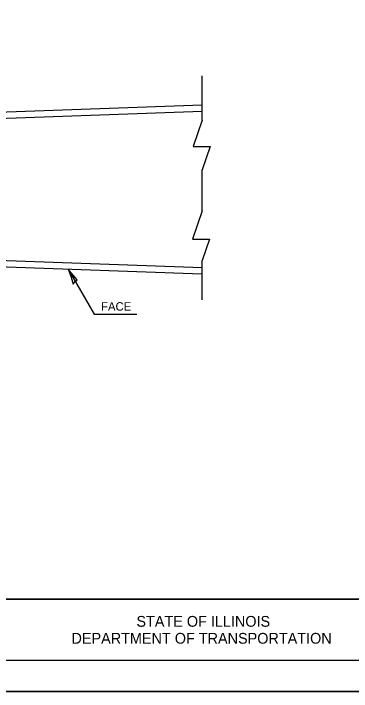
# Model space of a CAD drawing. Extents: x 99619 to 100299, y 99979 to 100419.
# Drawn here: x 99905.2 to 100014.9, y 99979.3 to 100199.3 of the extents above; entities that cross this region are included whole.
import ezdxf

# ---------------------------------------------------------------- set-up
doc = ezdxf.new("R2010")
doc.units = 0
for name, color, linetype in [('Design_PR_Back of Gutter or Curb line', 7, 'Continuous'), ('Design_PR_Face of Curb line', 7, 'Continuous'), ('Design_PR_Roadway Notes', 7, 'Continuous'), ('Sheets_50 Reference Boundary', 7, 'Continuous'), ('Sheets_General Details', 7, 'Continuous'), ('Sheets_Printer Plotting Border', 7, 'Continuous')]:
    doc.layers.add(name, color=color, linetype=linetype)

msp = doc.modelspace()

# ---------------------------------------------------------------- linework, layer by layer
at = {"layer": 'Design_PR_Back of Gutter or Curb line'}
for p, q in [((99757.52, 100162.26), (99966.46, 100169.73)), ((99757.97, 100160.23), (99966.46, 100167.68)), ((99757.97, 100124.32), (99966.46, 100116.87)), ((99757.52, 100122.29), (99966.3, 100114.83))]:
    msp.add_line(p, q, dxfattribs=at)
at = {"layer": 'Design_PR_Face of Curb line'}
for p, q in [((99966.46, 100164.74), (99966.46, 100179.09)), ((99966.46, 100164.74), (99963.53, 100156.15)), ((99963.53, 100156.15), (99969.01, 100156.15)), ((99969.01, 100156.15), (99966.46, 100148.67)), ((99966.46, 100135.27), (99966.46, 100148.67)), ((99966.46, 100135.27), (99963.35, 100126.14)), ((99963.35, 100126.14), (99968.83, 100126.14)), ((99968.83, 100126.14), (99966.46, 100119.21)), ((99966.46, 100106.41), (99966.46, 100119.21))]:
    msp.add_line(p, q, dxfattribs=at)
at = {"layer": 'Design_PR_Roadway Notes'}
for p, q in [((99922.93, 100116.38), (99931.36, 100101.79)), ((99931.36, 100101.79), (99945.17, 100101.79))]:
    msp.add_line(p, q, dxfattribs=at)
msp.add_lwpolyline([(99924.52, 100111.53), (99925.15, 100112.36), (99925.87, 100112.96), (99924.55, 100114.43), (99922.93, 100116.38), (99923.84, 100113.83)], close=True, dxfattribs=at)
at = {"layer": 'Sheets_50 Reference Boundary'}
msp.add_lwpolyline([(99659.06, 100409.33), (100289.06, 100409.33), (100289.06, 100009.33), (99659.06, 100009.33)], close=True, dxfattribs=at)
at = {"layer": 'Sheets_General Details'}
for p, q in [((99659.06, 100009.33), (100289.06, 100009.33)), ((100299.06, 99979.33), (99619.06, 99979.33))]:
    msp.add_line(p, q, dxfattribs=at)
msp.add_lwpolyline([(99659.06, 100409.33), (100289.06, 100409.33), (100289.06, 99989.33), (99659.06, 99989.33)], close=True, dxfattribs=at)
at = {"layer": 'Sheets_Printer Plotting Border'}
msp.add_lwpolyline([(99619.06, 99979.33), (100299.06, 99979.33), (100299.06, 100419.33), (99619.06, 100419.33)], close=True, dxfattribs=at)

# ---------------------------------------------------------------- texts
at = {"layer": 'Design_PR_Roadway Notes'}
msp.add_text('FACE', height=2.75, dxfattribs=at).set_placement((99933.6, 100102.91))
at = {"layer": 'Sheets_General Details'}
for s, p in [('STATE OF ILLINOIS', (99945.09, 100000.33)), ('DEPARTMENT OF TRANSPORTATION', (99924, 99994.83))]:
    msp.add_text(s, height=3.5, dxfattribs=at).set_placement(p)

doc.saveas('drawing.dxf')
